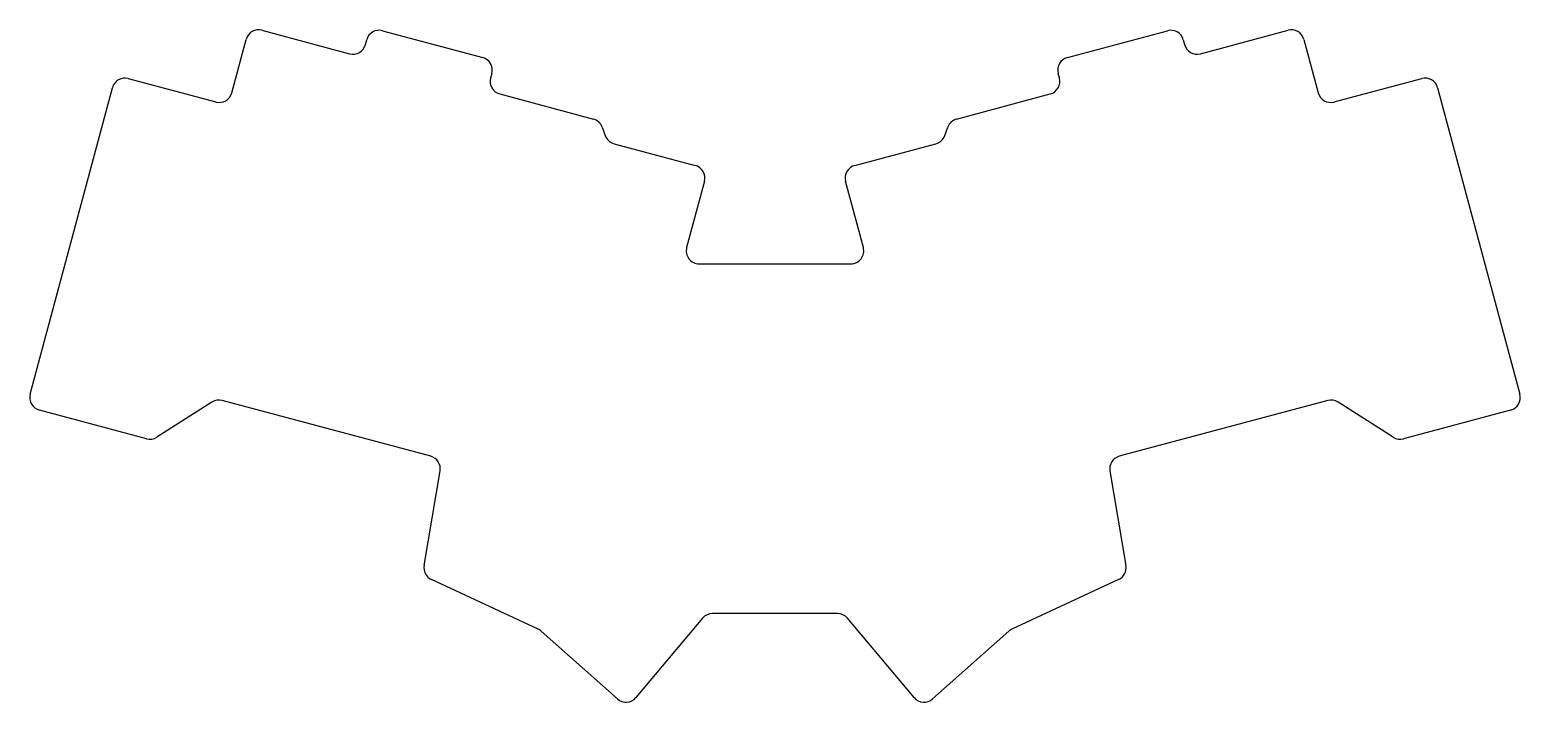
# Model space of a CAD drawing. Header units: millimetres. Extents: x 59 to 289, y -175 to -71.
import ezdxf

# ---------------------------------------------------------------- set-up
doc = ezdxf.new("R2010")
doc.units = ezdxf.units.MM

msp = doc.modelspace()

# ---------------------------------------------------------------- linework, layer by layer
for p, q in [((94.87, -70.93), (108.4, -74.56)), ((113.49, -71), (128.95, -75.14)), ((219.19, -75.14), (234.64, -71)), ((239.73, -74.56), (253.26, -70.93)), ((90.21, -80.6), (92.42, -72.35)), ((110.85, -73.14), (111.04, -72.42)), ((237.09, -72.42), (237.28, -73.14)), ((255.71, -72.35), (257.92, -80.6)), ((130.36, -77.59), (130.17, -78.32)), ((217.97, -78.32), (217.77, -77.59)), ((59.11, -127.13), (71.79, -79.8)), ((74.24, -78.39), (87.76, -82.01)), ((260.37, -82.01), (273.89, -78.39)), ((276.34, -79.8), (289.02, -127.13)), ((131.58, -80.77), (146.03, -84.64)), ((202.1, -84.64), (216.55, -80.77)), ((147.39, -85.89), (147.87, -87.2)), ((200.26, -87.2), (200.74, -85.89)), ((149.23, -88.45), (161.75, -91.8)), ((186.38, -91.8), (198.9, -88.45)), ((163.17, -94.25), (160.42, -104.48)), ((187.71, -104.48), (184.96, -94.25)), ((162.36, -107), (185.77, -107)), ((87.16, -128.34), (78.65, -133.77)), ((120.92, -136.71), (88.75, -128.1)), ((259.38, -128.1), (227.21, -136.71)), ((269.48, -133.77), (260.97, -128.34)), ((77.06, -134.01), (60.52, -129.58)), ((287.61, -129.58), (271.07, -134.01)), ((119.9, -153.58), (122.37, -138.98)), ((225.76, -138.98), (228.23, -153.58)), ((137.5, -163.41), (121.02, -155.72)), ((227.11, -155.72), (210.63, -163.41)), ((183.71, -160.99), (164.42, -160.99)), ((162.89, -161.7), (152.6, -173.97)), ((195.53, -173.97), (185.24, -161.7)), ((149.74, -174.17), (137.99, -163.73)), ((210.14, -163.73), (198.39, -174.17))]:
    msp.add_line(p, q)
for centre, start, end in [((94.36, -72.86), 75, 165), ((112.97, -72.93), 75, 165), ((235.16, -72.93), 15, 105), ((253.77, -72.86), 15, 105), ((108.91, -72.62), 255, 345), ((239.22, -72.62), 195, 285), ((128.43, -77.08), 345, 75), ((219.7, -77.08), 105, 195), ((73.72, -80.32), 75, 165), ((132.1, -78.84), 165, 255), ((216.03, -78.84), 285, 15), ((274.41, -80.32), 15, 105), ((88.28, -80.08), 255, 345), ((259.85, -80.08), 195, 285), ((145.51, -86.57), 20.0594, 75), ((202.62, -86.57), 105, 159.9406), ((149.75, -86.52), 200.0594, 255), ((198.38, -86.52), 285, 339.9406), ((161.23, -93.73), 345, 75), ((186.9, -93.73), 105, 195), ((162.36, -105), 165, 270), ((185.77, -105), 270, 15), ((61.04, -127.65), 165, 255), ((88.23, -130.03), 75, 122.5311), ((259.9, -130.03), 57.4689, 105), ((287.09, -127.65), 285, 15), ((77.58, -132.08), 255, 302.5311), ((270.55, -132.08), 237.4689, 285), ((120.4, -138.65), 350.3818, 75), ((227.73, -138.65), 105, 189.6182), ((121.87, -153.91), 170.3818, 245), ((226.26, -153.91), 295, 9.6182), ((164.42, -162.99), 90, 140), ((183.71, -162.99), 40, 90), ((136.66, -165.22), 48.359, 65), ((211.47, -165.22), 115, 131.641), ((151.07, -172.68), 228.359, 320), ((197.06, -172.68), 220, 311.641)]:
    msp.add_arc(centre, 2, start, end)

doc.saveas('drawing.dxf')
